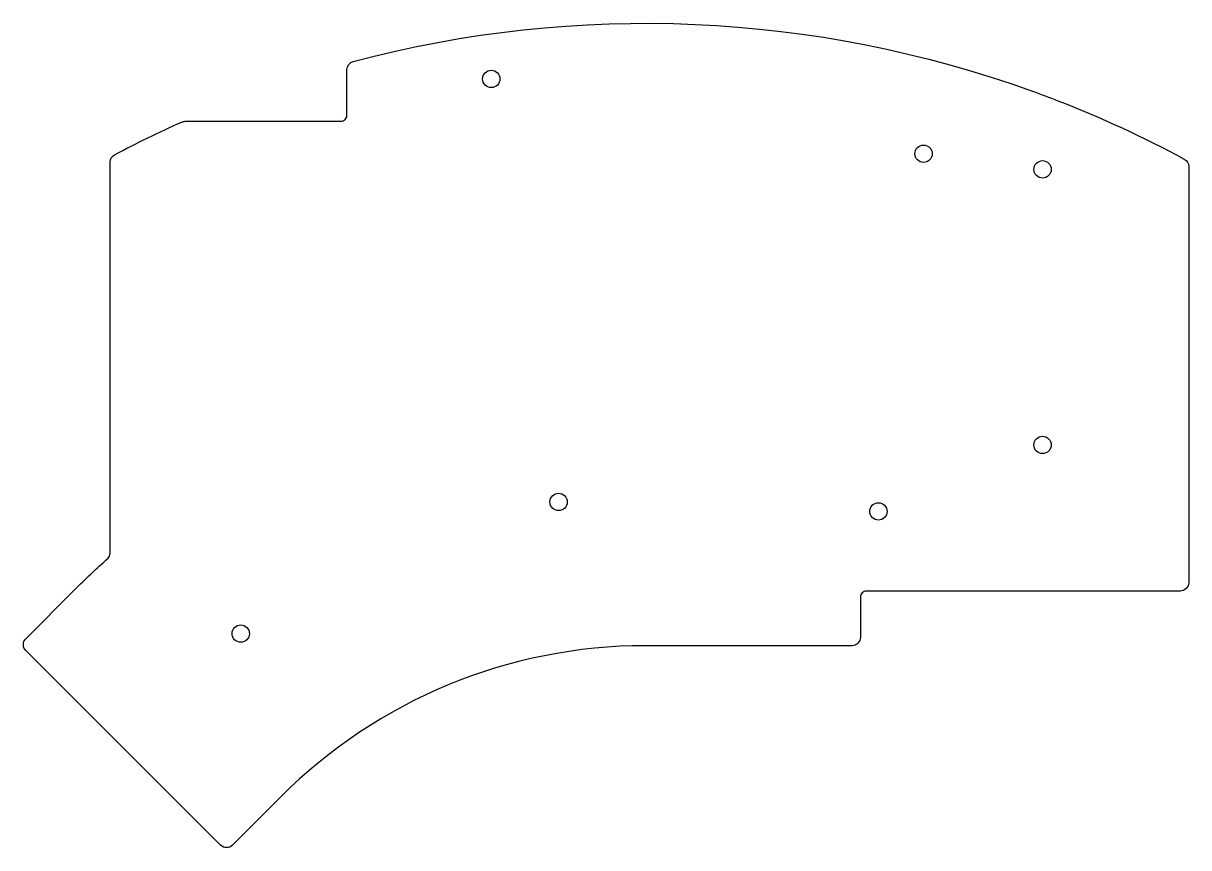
# Model space of a CAD drawing. Header units: millimetres. Extents: x -131 to 30, y -46 to 68.
import ezdxf

# ---------------------------------------------------------------- set-up
doc = ezdxf.new("R2010")
doc.units = ezdxf.units.MM
doc.layers.get('0').update_dxf_attribs({"linetype": 'CONTINUOUS'})

msp = doc.modelspace()

# ---------------------------------------------------------------- linework, layer by layer
msp.add_lwpolyline([(-109.48, 54.16, -0.105339), (-109.01, 54.26), (-87.48, 54.26, 0.414214), (-86.63, 55.11), (-86.63, 61.43, -0.340035), (-85.77, 62.54, -0.152906), (8.12, 58.43, -0.005983), (11.65, 57.1, -0.030622), (29.12, 49.04, -0.276008), (29.73, 48.03), (29.73, -9.53, -0.414214), (28.57, -10.68), (-14.81, -10.68, 0.414214), (-15.66, -11.53), (-15.66, -17.09, -0.414214), (-16.81, -18.24), (-45.39, -18.24, 0.198912), (-95.73, -39.1), (-102.47, -45.83, -0.414214), (-104.09, -45.83), (-131.03, -18.89, -0.414214), (-131.03, -17.27), (-124.3, -10.53, -0.014298), (-119.66, -6.15, 0.213818), (-119.38, -5.52), (-119.38, 48.63, -0.278199), (-118.76, 49.64, -0.01641)], format="xyb", close=True)
for centre in [(-66.68, 60.12), (-6.93, 49.78), (9.52, 47.62), (9.52, 9.52), (-57.38, 1.63), (-13.16, 0.32), (-101.31, -16.57)]:
    msp.add_circle(centre, 1.2)

doc.saveas('drawing.dxf')
